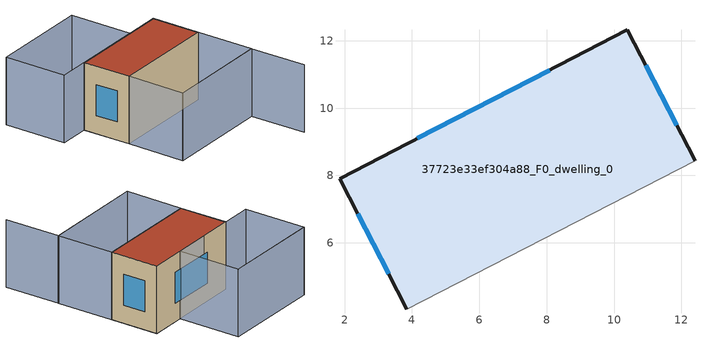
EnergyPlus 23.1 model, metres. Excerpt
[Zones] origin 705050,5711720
37723e33ef304a88_F0_dwelling_0
 floor ground (EU_floor_Construction): 12.4,8.44 10.4,12.32 1.85,7.91 3.85,4.04 z0
 wall outside (EU_wall_Construction): 3.85,4.04 1.85,7.91 10.4,12.32 12.4,8.44 z0:6
 wall adiabatic (EU_wall_Construction): 12.4,8.44 3.85,4.04 z0:6
 window (EU_Window_Construction): 3.31,5.08 2.39,6.86 / 4.16,9.1 8.09,11.13 / 10.94,11.27 11.86,9.49 z1.62:4.38
 roof outside (EU_roof_Construction): 10.4,12.32 12.4,8.44 3.85,4.04 1.85,7.91 z6
shading: 6.21,-0.6 14.76,3.88 / 14.76,3.88 17.12,-0.63 / 4.94,15.84 -3.2,11.62 / 6.24,-0.59 3.85,4.04 / 3.85,4.04 12.4,8.45 / 12.4,8.45 14.79,3.83 / 14.79,3.83 6.24,-0.59 / 4.92,15.85 7.51,10.83 / 7.51,10.83 -0.63,6.63 / -0.63,6.63 -3.22,11.64 / -3.22,11.64 4.92,15.85 z0:6
[Building]
EU S2 Campaign: North Axis=0; Terrain=City; Solar Distribution=FullExterior
[Site:Location]
London: Latitude=51.5; Longitude=-0.5; Time Zone=0; Elevation=25
[SizingPeriod:WeatherFileDays]
AnnualSizingPeriod: Begin Month=1; Begin Day of Month=1; End Month=12; End Day of Month=31; Day of Week for Start Day=Monday; Use Weather File Daylight Saving Period=No; Use Weather File Rain and Snow Indicators=No
[MATERIAL]
EU_InternalMass_Material: Roughness=MediumRough; Thickness=0.1; Conductivity=1; Density=1800; Specific Heat=900; Thermal Absorptance=0.9; Solar Absorptance=0.7; Visible Absorptance=0.7
[MATERIAL:NOMASS] Roughness=MediumRough; Thermal Absorptance=0.9; Solar Absorptance=0.7; Visible Absorptance=0.7
Name | Thermal Resistance
EU_wall_NoMass | 0.727863
EU_roof_NoMass | 0.773354
EU_floor_NoMass | 1.79329
[WINDOWMATERIAL:SIMPLEGLAZINGSYSTEM]
EU_Window_SimpleGlazing: UFactor=2.58614; Solar Heat Gain Coefficient=0.76; Visible Transmittance=0.76
[CONSTRUCTION]
EU_wall_Construction: EU_wall_NoMass
EU_roof_Construction: EU_roof_NoMass
EU_floor_Construction: EU_floor_NoMass
EU_InternalMass_Construction: EU_InternalMass_Material
EU_Window_Construction: EU_Window_SimpleGlazing
[ZONE]
37723e33ef304a88_F0_dwelling_0: Type=1; Multiplier=1; Ceiling Height=autocalculate; Volume=251.877; Floor Area=autocalculate; Part of Total Floor Area=Yes
[INTERNALMASS]
37723e33ef304a88_F0_dwelling_0_EU_InternalMass: Construction=EU_InternalMass_Construction; Zone or ZoneList=37723e33ef304a88_F0_dwelling_0; Surface Area=41.9793
[OTHEREQUIPMENT]
EU_Step8_InternalGain_37723e33ef304a88_F0_dwelling_0_f000: Fuel Type=Electricity; Zone or ZoneList or Space or SpaceList=37723e33ef304a88_F0_dwelling_0; Schedule=EU_Step8_GainSchedule_37723e33ef304a88_F0_dwelling_0_f000; Design Level Calculation Method=Watts/Area; Power per Zone Floor Area=1; Fraction Latent=0; Fraction Radiant=0; Fraction Lost=0; Carbon Dioxide Generation Rate=0; EndUse Subcategory=EU_Step8_InternalGains
[ZONEVENTILATION:DESIGNFLOWRATE]
EU_ConstantAir_37723e33ef304a88_F0_dwelling_0: Zone or ZoneList or Space or SpaceList=37723e33ef304a88_F0_dwelling_0; Schedule=EU_AlwaysOn; Design Flow Rate Calculation Method=AirChanges/Hour; Air Changes per Hour=0.484901; Ventilation Type=Natural; Fan Pressure Rise=0; Fan Total Efficiency=1; Constant Term Coefficient=1; Temperature Term Coefficient=0; Velocity Term Coefficient=0; Velocity Squared Term Coefficient=0; Minimum Indoor Temperature=-100; Maximum Indoor Temperature=100; Delta Temperature=-100; Minimum Outdoor Temperature=-100; Maximum Outdoor Temperature=100; Maximum Wind Speed=40
[HVACTEMPLATE:THERMOSTAT]
EU_HeatOnly_37723e33ef304a88_F0_dwelling_0: Constant Heating Setpoint=20; Constant Cooling Setpoint=50
[HVACTEMPLATE:ZONE:IDEALLOADSAIRSYSTEM]
37723e33ef304a88_F0_dwelling_0: Template Thermostat=EU_HeatOnly_37723e33ef304a88_F0_dwelling_0; System Availability Schedule=EU_AlwaysOn; Maximum Heating Supply Air Temperature=50; Minimum Cooling Supply Air Temperature=13; Maximum Heating Supply Air Humidity Ratio=0.0156; Minimum Cooling Supply Air Humidity Ratio=0.0077; Heating Limit=NoLimit; Cooling Limit=NoLimit; Heating Availability Schedule=EU_AlwaysOn; Cooling Availability Schedule=EU_CoolingOff; Dehumidification Control Type=ConstantSensibleHeatRatio; Cooling Sensible Heat Ratio=0.7; Dehumidification Setpoint=60; Humidification Control Type=None; Humidification Setpoint=30; Outdoor Air Method=None; Outdoor Air Flow Rate per Person=0.00944; Outdoor Air Flow Rate per Zone Floor Area=0; Outdoor Air Flow Rate per Zone=0; Demand Controlled Ventilation Type=None; Outdoor Air Economizer Type=NoEconomizer; Heat Recovery Type=None; Sensible Heat Recovery Effectiveness=0.7; Latent Heat Recovery Effectiveness=0.65
[SIZING:ZONE]
37723e33ef304a88_F0_dwelling_0: Zone Cooling Design Supply Air Temperature Input Method=SupplyAirTemperature; Zone Cooling Design Supply Air Temperature=13; Zone Heating Design Supply Air Temperature Input Method=SupplyAirTemperature; Zone Heating Design Supply Air Temperature=50; Zone Cooling Design Supply Air Humidity Ratio=0.008; Zone Heating Design Supply Air Humidity Ratio=0.008; Cooling Design Air Flow Method=DesignDay; Cooling Design Air Flow Rate=0; Cooling Minimum Air Flow per Zone Floor Area=0.000762; Cooling Minimum Air Flow=0; Cooling Minimum Air Flow Fraction=0.2; Heating Design Air Flow Method=DesignDay; Heating Design Air Flow Rate=0; Heating Maximum Air Flow per Zone Floor Area=0.002032; Heating Maximum Air Flow=0.141576; Heating Maximum Air Flow Fraction=0.3; Account for Dedicated Outdoor Air System=No; Dedicated Outdoor Air System Control Strategy=NeutralSupplyAir; Dedicated Outdoor Air Low Setpoint Temperature for Design=autosize; Dedicated Outdoor Air High Setpoint Temperature for Design=autosize; Zone Load Sizing Method=Sensible Load Only No Latent Load; Zone Latent Cooling Design Supply Air Humidity Ratio Input Method=HumidityRatioDifference; Zone Cooling Design Supply Air Humidity Ratio Difference=0.005; Zone Latent Heating Design Supply Air Humidity Ratio Input Method=HumidityRatioDifference; Zone Humidification Design Supply Air Humidity Ratio Difference=0.005
[SCHEDULE:CONSTANT]
Name | Hourly Value
EU_AlwaysOn | 1
EU_CoolingOff | 0
[SCHEDULE:FILE]
EU_Step8_GainSchedule_37723e33ef304a88_F0_dwelling_0_f000: File=../../schedules/37723e33ef304a88/37723e33ef304a88_F0_dwelling_0_f000_gain.csv; Column Number=1; Rows to Skip at Top=0; Number of Hours of Data=8760; Column Separator=Comma; Interpolate to Timestep=No; Minutes per Item=60; Adjust Schedule for Daylight Savings=Yes
